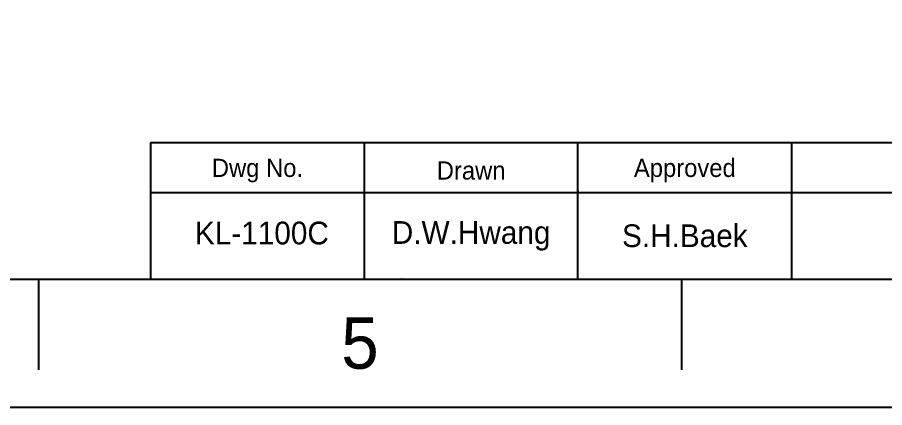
# Model space of a CAD drawing. Extents: x 8168 to 8762, y -18775 to -18355.
# Drawn here: x 8462.3 to 8557.7, y -18774.9 to -18732 of the extents above; entities that cross this region are included whole.
import ezdxf

# ---------------------------------------------------------------- set-up
doc = ezdxf.new("R2010")
doc.units = 0
doc.header["$MEASUREMENT"] = 0
doc.layers.get('0').update_dxf_attribs({"linetype": 'CONTINUOUS'})
doc.layers.add('FORM', color=7, linetype='CONTINUOUS')
doc.layers.add('TEXT', color=2, linetype='CONTINUOUS')
doc.styles.get("Standard").update_dxf_attribs({"font": ''})
doc.styles.get('Standard').set_extended_font_data('Gulim')

msp = doc.modelspace()

# ---------------------------------------------------------------- linework, layer by layer
for p, q in [((8181.824, -18760.751), (8747.481, -18760.751)), ((8464.652, -18760.751), (8464.652, -18770.751)), ((8535.359, -18760.751), (8535.359, -18770.751))]:
    msp.add_line(p, q)
msp.add_lwpolyline([(8167.683, -18354.892), (8761.622, -18354.892), (8761.622, -18774.892), (8167.683, -18774.892)], close=True)
msp.add_point((8504.652, -18760.751))
at = {"layer": 'FORM'}
for p, q in [((8476.981, -18745.751), (8747.481, -18745.751)), ((8476.981, -18745.751), (8476.981, -18760.751)), ((8500.481, -18745.751), (8500.481, -18760.751)), ((8523.981, -18760.751), (8523.981, -18745.751)), ((8547.481, -18760.751), (8547.481, -18745.751)), ((8476.981, -18751.251), (8687.481, -18751.251))]:
    msp.add_line(p, q, dxfattribs=at)
at = {"layer": 'TEXT'}
msp.add_point((8523.981, -18751.077), dxfattribs=at)

# ---------------------------------------------------------------- texts
at = {"insert": (8500.006, -18767.822), "char_height": 5.657, "attachment_point": 5}
msp.add_mtext_dynamic_manual_height_columns('5', width=50, gutter_width=12.5, heights=[0], dxfattribs=at)
at = {"layer": 'TEXT', "attachment_point": 5}
for s, insert, char_height in [('Dwg No.', (8488.731, -18748.827), 2), ('Drawn', (8512.231, -18748.827), 2), ('Approved', (8535.731, -18748.827), 2), ('KL-1100C', (8489.222, -18755.707), 2.5), ('D.W.Hwang', (8512.231, -18756.006), 2.5), ('S.H.Baek', (8535.731, -18756.006), 2.5)]:
    msp.add_mtext_dynamic_manual_height_columns(s, width=23.5, gutter_width=12.5, heights=[0], dxfattribs=dict(at, insert=insert, char_height=char_height))

doc.saveas('drawing.dxf')
